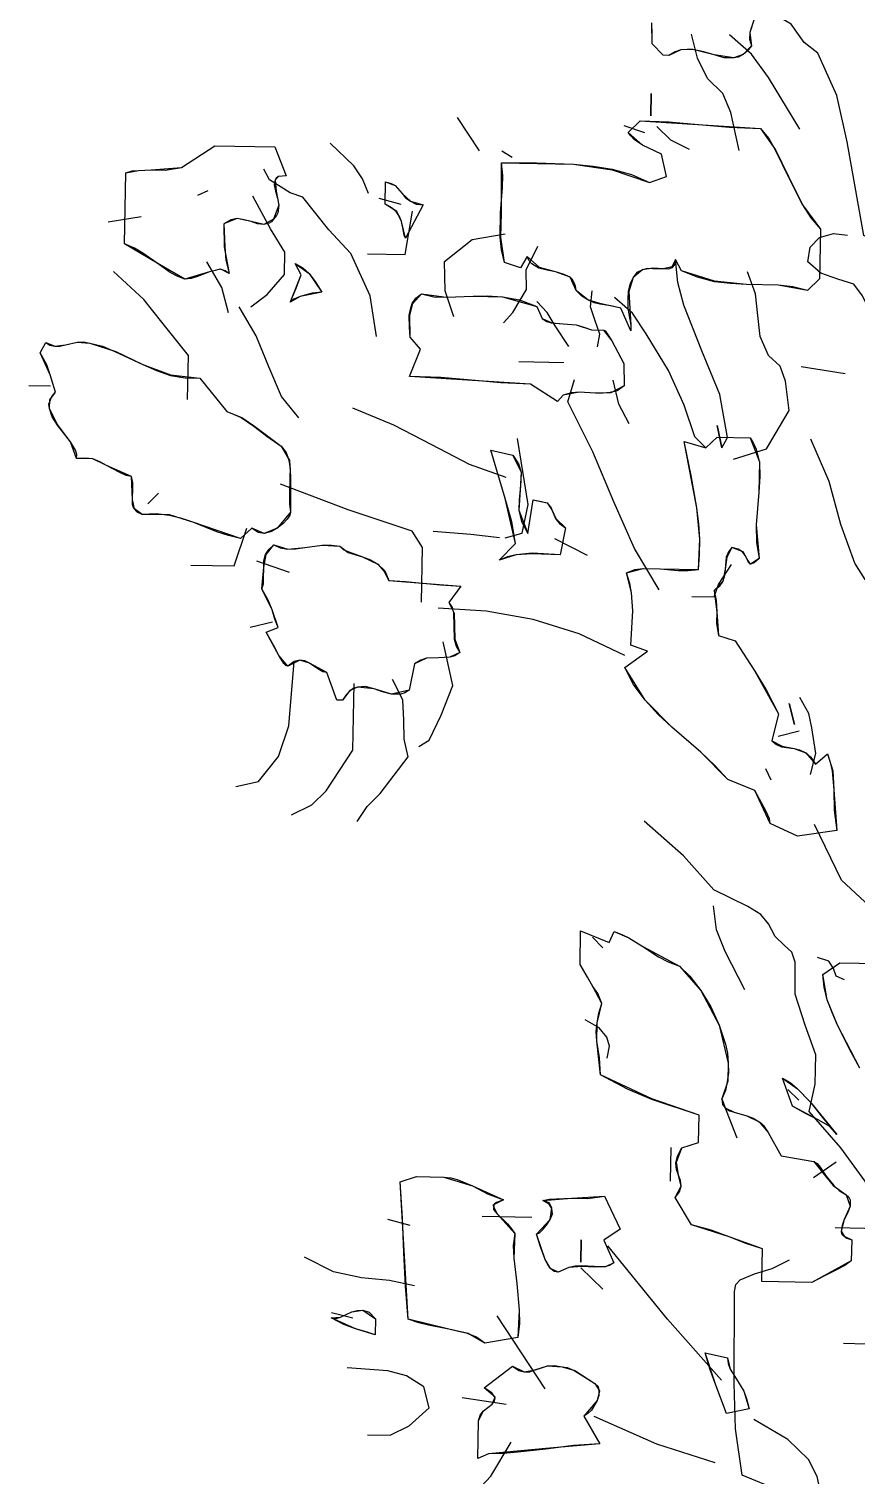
# Model space of a CAD drawing. Header units: millimetres. Extents: x 577 to 2337, y 236 to 943.
# Drawn here: x 819.724 to 820.103, y 710.247 to 710.91 of the extents above; entities that cross this region are included whole.
import ezdxf

# ---------------------------------------------------------------- set-up
doc = ezdxf.new("R2010")
doc.units = ezdxf.units.MM
doc.header["$LTSCALE"] = 0.01
doc.layers.add('06-Furn', color=4, linetype='Continuous')

# ---------------------------------------------------------------- blocks, each defined once
blk = doc.blocks.new('d2')
at = {"layer": '06-Furn', "color": 94, "linetype": 'Continuous'}
for points in [[(908.0045, 682.0616), (907.982, 682.085), (907.9823, 682.1051), (907.9813, 682.1281)], [(908.1865, 682.1215), (908.1819, 682.1086), (908.1817, 682.0943), (908.1857, 682.0813), (908.1769, 682.07), (908.1682, 682.063), (908.158, 682.0574), (908.1494, 682.0561), (908.1293, 682.0565), (908.1093, 682.0626), (908.0879, 682.0687), (908.065, 682.0734), (908.0535, 682.0736), (908.0406, 682.0725), (908.029, 682.0684), (908.016, 682.0614), (908.0045, 682.0616)], [(908.0045, 682.0616), (907.982, 682.085), (907.9813, 682.1281)], [(908.191, 682.1358), (908.1819, 682.1086), (908.1857, 682.0813), (908.1682, 682.063), (908.1494, 682.0561), (908.1093, 682.0626), (908.065, 682.0734), (908.0406, 682.0725), (908.016, 682.0614), (908.0045, 682.0616)], [(908.5957, 681.023), (908.5826, 681.2543), (908.5698, 681.4972), (908.5037, 681.5673), (908.5058, 681.6075), (908.4838, 681.6567), (908.4155, 681.6923), (908.3817, 681.8839), (908.3605, 681.979), (908.3218, 682.0659), (908.2935, 682.088), (908.2669, 682.1257), (908.2257, 682.1495), (908.1761, 682.1834)], [(908.1603, 681.8664), (908.143, 681.9443), (908.1265, 681.9833), (908.0955, 682.0141), (908.0748, 682.056), (908.0627, 682.105)], [(908.2845, 681.9101), (908.2205, 682.0161), (908.1854, 682.064), (908.1402, 682.1036)], [(907.9801, 681.9831), (907.9793, 681.9372), (907.9801, 681.9831)], [(907.9801, 681.9831), (907.9793, 681.9372), (907.9801, 681.9831)], [(907.6277, 681.8661), (907.583, 681.9344)], [(907.9382, 681.4972), (907.9175, 681.5435), (907.8975, 681.5482), (907.8746, 681.5515), (907.8632, 681.5546), (907.8504, 681.5606), (907.8376, 681.568), (907.8263, 681.5797), (907.825, 681.5883), (907.8223, 681.5956), (907.8181, 681.6028), (907.8139, 681.6072), (907.7996, 681.6132), (907.7839, 681.6178), (907.7668, 681.621), (907.7496, 681.6256), (907.7354, 681.6344), (907.7298, 681.6403), (907.7256, 681.649), (907.7123, 681.6263), (907.6795, 681.6369), (907.6728, 681.6629), (907.6704, 681.6887), (907.6713, 681.739), (907.6751, 681.7906), (907.6756, 681.815), (907.6732, 681.8409), (907.745, 681.841), (907.821, 681.8382), (907.8611, 681.8346), (907.8998, 681.8281), (907.9397, 681.8174), (907.9768, 681.8009), (908.0115, 681.8132), (908.0008, 681.8593), (907.9624, 681.8772), (907.9454, 681.889), (907.9383, 681.8963), (907.9327, 681.9036), (907.9576, 681.9275), (908.0164, 681.925), (908.0766, 681.9196), (908.1396, 681.9142), (908.2041, 681.9116), (908.221, 681.8911), (908.2349, 681.8665), (908.2612, 681.8115), (908.2903, 681.755), (908.3071, 681.7288), (908.3267, 681.7055), (908.3248, 681.6036), (908.3001, 681.5797), (908.27, 681.5874), (908.2399, 681.5908), (908.1754, 681.5919), (908.1424, 681.594), (908.1094, 681.5975), (908.0751, 681.6067), (908.0424, 681.6202), (908.0299, 681.6434), (908.0283, 681.6334), (908.0224, 681.6263), (908.0152, 681.6236), (908.0051, 681.6238), (907.9836, 681.6242), (907.9721, 681.6244), (907.962, 681.6217), (907.9504, 681.6162), (907.943, 681.6062), (907.9371, 681.5935), (907.9325, 681.5777), (907.9322, 681.562), (907.9319, 681.5433), (907.9384, 681.5087), (907.9382, 681.4972)], [(907.9382, 681.4972), (907.9175, 681.5435), (907.8746, 681.553), (907.8504, 681.5606), (907.8263, 681.5797), (907.8139, 681.6072), (907.7839, 681.6178), (907.7511, 681.627), (907.7256, 681.649), (907.7123, 681.6263), (907.6795, 681.6369), (907.6718, 681.6887), (907.6728, 681.739), (907.6732, 681.8409), (907.821, 681.8382), (907.8997, 681.8267), (907.9768, 681.8009), (908.0115, 681.8132), (908.0008, 681.8593), (907.9624, 681.8772), (907.9327, 681.9036), (907.9576, 681.9275), (908.2041, 681.9116), (908.2349, 681.868), (908.2612, 681.8129), (908.2903, 681.755), (908.3267, 681.7055), (908.3248, 681.6036), (908.3001, 681.5797), (908.2399, 681.5908), (908.1754, 681.5919), (908.1095, 681.5989), (908.0424, 681.6202), (908.0299, 681.6434), (908.0224, 681.6278), (908.0051, 681.6238), (907.9836, 681.6256), (907.962, 681.6217), (907.943, 681.6062), (907.9339, 681.5777), (907.9384, 681.5087), (907.9382, 681.4972)], [(907.9672, 681.903), (907.9243, 681.9167)], [(908.0584, 681.8683), (908.02, 681.8876), (907.9918, 681.9154)], [(907.4007, 681.7784), (907.3883, 681.8087), (907.3702, 681.8349), (907.3222, 681.8817)], [(907.0243, 681.6029), (907.0086, 681.6089), (906.9943, 681.6164), (906.9675, 681.6356), (906.9377, 681.6562), (906.9206, 681.6665), (906.9007, 681.6755), (906.9033, 681.8205), (906.9163, 681.8245), (906.9293, 681.8257), (906.9551, 681.8267), (906.9838, 681.8262), (907.017, 681.8313), (907.0852, 681.876), (907.2086, 681.8737), (907.232, 681.8145), (907.2162, 681.8133), (907.2118, 681.8105), (907.2089, 681.8063), (907.2072, 681.7963), (907.2099, 681.7833), (907.2139, 681.7689), (907.2165, 681.7545), (907.2148, 681.7387), (907.2118, 681.733), (907.2059, 681.7259), (907.2015, 681.7203), (907.1972, 681.7175), (907.1857, 681.7148), (907.1728, 681.7165), (907.1599, 681.721), (907.1456, 681.7242), (907.1313, 681.7273), (907.1183, 681.7247), (907.1038, 681.7163), (907.1059, 681.6689), (907.1082, 681.6416), (907.1149, 681.6142), (907.1064, 681.6201), (907.0964, 681.6231), (907.0863, 681.6205), (907.0748, 681.6178), (907.0502, 681.6082), (907.0372, 681.6041), (907.0243, 681.6029)], [(907.0243, 681.6029), (906.9675, 681.6356), (906.9007, 681.6755), (906.9033, 681.8205), (906.9293, 681.8257), (906.9551, 681.8267), (907.017, 681.8313), (907.0852, 681.876), (907.2086, 681.8737), (907.232, 681.8145), (907.2162, 681.8133), (907.2089, 681.8063), (907.2113, 681.7832), (907.2165, 681.7545), (907.2059, 681.7259), (907.1857, 681.7148), (907.1599, 681.721), (907.1313, 681.7273), (907.1038, 681.7163), (907.1044, 681.6689), (907.1149, 681.6142), (907.0978, 681.6231), (907.0748, 681.6178), (907.0243, 681.6029)], [(907.6949, 681.8519), (907.6736, 681.8653)], [(907.4169, 681.4852), (907.4041, 681.5687), (907.364, 681.6556), (907.319, 681.7038), (907.2656, 681.7708), (907.24, 681.7798), (907.1973, 681.8065), (907.1863, 681.8282)], [(907.4766, 681.6865), (907.4738, 681.6923), (907.4725, 681.701), (907.4685, 681.7212), (907.4644, 681.7312), (907.4574, 681.7414), (907.4475, 681.7488), (907.4347, 681.7562), (907.4356, 681.8022), (907.447, 681.7991), (907.4555, 681.7946), (907.4696, 681.7785), (907.4766, 681.7698), (907.4865, 681.7625), (907.4979, 681.7565), (907.5123, 681.7548), (907.4766, 681.6865)], [(907.4766, 681.6865), (907.4685, 681.7212), (907.4589, 681.7414), (907.4347, 681.7562), (907.4356, 681.8022), (907.4555, 681.7946), (907.4696, 681.7785), (907.4865, 681.7625), (907.5123, 681.7548), (907.4766, 681.6865)], [(907.0504, 681.7747), (907.0721, 681.7844)], [(907.1596, 681.5459), (907.1931, 681.5711), (907.2283, 681.6121), (907.2291, 681.658), (907.1999, 681.7059), (907.1637, 681.7726)], [(907.4678, 681.7556), (907.4221, 681.7679)], [(907.3985, 681.6549), (907.476, 681.6535), (907.4905, 681.7423)], [(906.8671, 681.7206), (906.9347, 681.7309)], [(907.5755, 681.5254), (907.5579, 681.5788), (907.5561, 681.6392), (907.6129, 681.6841), (907.6806, 681.6957)], [(908.5052, 681.0246), (908.4902, 681.1455), (908.4667, 681.2694), (908.4446, 681.3961), (908.4353, 681.5226), (908.4133, 681.5689), (908.395, 681.5923), (908.3622, 681.6029), (908.3279, 681.615), (908.3011, 681.6384), (908.306, 681.6685), (908.325, 681.6883), (908.3538, 681.6964), (908.3825, 681.693)], [(907.6772, 681.5135), (907.6963, 681.5347), (907.7244, 681.5815), (907.7237, 681.6218), (907.7476, 681.6701)], [(907.0298, 681.3559), (907.0315, 681.4463), (906.9767, 681.5148), (906.9402, 681.5614), (906.8781, 681.6185)], [(907.1134, 681.5338), (907.1, 681.5857), (907.0694, 681.638)], [(907.2402, 681.5559), (907.2416, 681.5587), (907.2522, 681.5844), (907.2627, 681.6115), (907.2502, 681.6347), (907.2659, 681.6258), (907.2786, 681.6141), (907.2912, 681.5981), (907.3051, 681.5762), (907.285, 681.5738), (907.2605, 681.567), (907.2475, 681.5615), (907.2402, 681.5559)], [(907.2402, 681.5559), (907.2416, 681.5587), (907.2627, 681.6115), (907.2502, 681.6347), (907.2786, 681.6141), (907.3051, 681.5762), (907.2605, 681.567), (907.2402, 681.5559)], [(908.1247, 681.2569), (908.1366, 681.2783), (908.121, 681.3662), (908.0839, 681.4558), (908.0468, 681.5498), (908.0348, 681.596), (908.0299, 681.6434)], [(908.1487, 681.2336), (908.2166, 681.2553), (908.2625, 681.3334), (908.255, 681.3938), (908.2441, 681.4242), (908.2201, 681.4461), (908.2035, 681.4852), (908.1986, 681.5283), (908.1937, 681.573), (908.1773, 681.6178)], [(907.7877, 681.3521), (907.7323, 681.3876), (907.6721, 681.3901), (907.6119, 681.3955), (907.5489, 681.401), (907.4843, 681.4036), (907.5069, 681.4592), (907.4857, 681.484), (907.4847, 681.5041), (907.4837, 681.5285), (907.4868, 681.5413), (907.4899, 681.5528), (907.4973, 681.5641), (907.5089, 681.5725), (907.5346, 681.5663), (907.5605, 681.5659), (907.6151, 681.5678), (907.6438, 681.5686), (907.6753, 681.5667), (907.7097, 681.5603), (907.7453, 681.5467), (907.7564, 681.5221), (907.7663, 681.5162), (907.7749, 681.5131), (907.7992, 681.5112), (907.8265, 681.5093), (907.8422, 681.5047), (907.8579, 681.4987), (907.8823, 681.4982), (907.8865, 681.4968), (907.8893, 681.4924), (907.8991, 681.4764), (907.9241, 681.43), (907.9246, 681.3841), (907.9101, 681.3743), (907.8957, 681.3703), (907.8813, 681.3691), (907.8656, 681.3693), (907.8325, 681.3714), (907.8168, 681.3702), (907.7994, 681.3648), (907.7877, 681.3521)], [(907.7877, 681.3521), (907.7323, 681.3876), (907.4843, 681.4036), (907.5069, 681.4592), (907.4857, 681.484), (907.4851, 681.5285), (907.4914, 681.5528), (907.5089, 681.5725), (907.5605, 681.5659), (907.6151, 681.5678), (907.6753, 681.5667), (907.7453, 681.5467), (907.7564, 681.5221), (907.7763, 681.5131), (907.7992, 681.5112), (907.8265, 681.5093), (907.8579, 681.4987), (907.8823, 681.4982), (907.8991, 681.4764), (907.9241, 681.43), (907.9246, 681.3841), (907.8972, 681.3702), (907.8656, 681.3693), (907.8325, 681.3714), (907.7994, 681.3648), (907.7877, 681.3521)], [(907.8113, 681.4651), (907.7833, 681.5072), (907.7666, 681.5348), (907.7455, 681.5567)], [(907.8701, 681.464), (907.8749, 681.4898), (907.8654, 681.5172), (907.8558, 681.5461), (907.8593, 681.5791)], [(908.0918, 681.2575), (908.0692, 681.2795), (908.0474, 681.3445), (908.0157, 681.4154), (907.9697, 681.4909), (907.9417, 681.533), (907.905, 681.5653)], [(907.2574, 681.3188), (907.2223, 681.3624), (907.1961, 681.4232), (907.17, 681.4868), (907.1352, 681.5463)], [(907.138, 681.0711), (907.1137, 681.0773), (907.0894, 681.0849), (907.0424, 681.1044), (907.0182, 681.1121), (906.9924, 681.1183), (906.9653, 681.1217), (906.9365, 681.1207), (906.9266, 681.1252), (906.9195, 681.1326), (906.9168, 681.1412), (906.917, 681.1512), (906.9174, 681.1742), (906.9176, 681.1857), (906.915, 681.1987), (906.9035, 681.2003), (906.8907, 681.2063), (906.8637, 681.2211), (906.8495, 681.2286), (906.8352, 681.2345), (906.8194, 681.2363), (906.8022, 681.2351), (906.8024, 681.2438), (906.7997, 681.2524), (906.7899, 681.2698), (906.7633, 681.3034), (906.7521, 681.3208), (906.7467, 681.3381), (906.7454, 681.3467), (906.7484, 681.3553), (906.7514, 681.3624), (906.7587, 681.3709), (906.7479, 681.407), (906.7411, 681.4272), (906.7272, 681.4519), (906.7391, 681.4732), (906.7476, 681.4673), (906.7576, 681.4657), (906.7676, 681.4655), (906.7792, 681.4682), (906.8037, 681.4734), (906.8166, 681.4746), (906.8295, 681.4715), (906.8552, 681.4653), (906.8809, 681.4548), (906.9378, 681.4279), (906.9663, 681.4159), (906.9948, 681.4053), (907.0249, 681.4005), (907.055, 681.4), (907.1098, 681.3314), (907.1254, 681.3255), (907.1396, 681.3194), (907.1652, 681.3017), (907.1921, 681.2812), (907.2218, 681.2605), (907.2317, 681.2474), (907.2371, 681.2316), (907.2397, 681.2143), (907.2394, 681.1971), (907.2387, 681.1611), (907.2384, 681.1425), (907.2409, 681.1252), (907.2394, 681.1195), (907.2335, 681.111), (907.2247, 681.1011), (907.2131, 681.0927), (907.2014, 681.0858), (907.187, 681.0817), (907.1741, 681.0834), (907.1614, 681.0922), (907.138, 681.0711)], [(907.138, 681.0711), (907.0424, 681.1044), (906.9924, 681.1197), (906.9365, 681.1207), (906.9209, 681.1325), (906.917, 681.1512), (906.915, 681.1987), (906.8637, 681.2211), (906.8352, 681.2345), (906.8022, 681.2351), (906.7899, 681.2698), (906.7633, 681.3048), (906.7467, 681.3381), (906.747, 681.3553), (906.7587, 681.3709), (906.7479, 681.407), (906.7272, 681.4519), (906.7391, 681.4732), (906.7576, 681.4657), (906.7792, 681.4682), (906.8037, 681.4734), (906.8295, 681.4715), (906.8823, 681.4547), (906.9378, 681.4279), (906.9949, 681.4068), (907.055, 681.4), (907.1098, 681.3314), (907.1411, 681.3194), (907.1666, 681.3017), (907.2218, 681.2605), (907.2385, 681.2315), (907.2408, 681.197), (907.2409, 681.1252), (907.2131, 681.0927), (907.187, 681.0817), (907.1614, 681.0922), (907.138, 681.0711)], [(907.7088, 681.434), (907.8007, 681.4323)], [(908.3773, 681.4088), (908.2872, 681.4234)], [(906.7045, 681.3848), (906.749, 681.384)], [(907.996, 680.9665), (907.9458, 681.0507), (907.9031, 681.1462), (907.8605, 681.2489), (907.8093, 681.3517), (907.823, 681.3974)], [(907.9347, 681.3064), (907.9139, 681.3469), (907.9019, 681.396)], [(907.6829, 681.1961), (907.6074, 681.2233), (907.5305, 681.2635), (907.4523, 681.3037), (907.3683, 681.3383)], [(908.1155, 681.3031), (908.1247, 681.2569), (908.1155, 681.3031)], [(908.1155, 681.3031), (908.1247, 681.2569), (908.1155, 681.3031)], [(907.6807, 681.0727), (907.7153, 681.0821), (907.7278, 681.1407), (907.7059, 681.2761)], [(908.2797, 680.4617), (908.2241, 680.4871), (908.2228, 680.4972), (908.2159, 680.5117), (908.1923, 680.5552), (908.1368, 680.5778), (908.11, 680.6069), (908.0818, 680.6333), (908.0224, 680.6846), (907.9942, 680.711), (907.9675, 680.7402), (907.9436, 680.7722), (907.9256, 680.807), (907.9722, 680.8406), (907.9379, 680.8527), (907.9421, 680.9229), (907.9399, 680.9603), (907.9359, 680.979), (907.9292, 681.0007), (907.9465, 681.0075), (907.9637, 681.0101), (907.9982, 681.0095), (908.0355, 681.0059), (908.0556, 681.0056), (908.0772, 681.008), (908.0791, 681.0382), (908.0797, 681.0697), (908.0774, 681.1014), (908.0737, 681.1344), (908.062, 681.2007), (908.0475, 681.2699), (908.0918, 681.2575), (908.1151, 681.2787), (908.1826, 681.2775), (908.1895, 681.2658), (908.195, 681.2542), (908.2017, 681.2268), (908.2026, 681.1981), (908.2006, 681.1666), (908.1951, 681.0992), (908.1958, 681.0633), (908.201, 681.0302), (908.1908, 681.0218), (908.1836, 681.019), (908.1793, 681.022), (908.1766, 681.0292), (908.1724, 681.0365), (908.1668, 681.0437), (908.1583, 681.0496), (908.1454, 681.0527), (908.1381, 681.0443), (908.1336, 681.0329), (908.1317, 681.0085), (908.13, 680.9956), (908.1269, 680.9842), (908.1196, 680.9728), (908.1093, 680.9644), (908.1133, 680.9442), (908.1143, 680.9213), (908.1139, 680.8969), (908.1177, 680.8724), (908.152, 680.8617), (908.1925, 680.7992), (908.2162, 680.76), (908.2411, 680.7122), (908.2272, 680.6565), (908.2371, 680.6491), (908.2471, 680.6446), (908.2729, 680.6413), (908.2843, 680.6382), (908.2971, 680.6322), (908.307, 680.6234), (908.3167, 680.6089), (908.3415, 680.63), (908.347, 680.6127), (908.351, 680.5954), (908.3545, 680.5566), (908.3553, 680.5149), (908.3602, 680.4732), (908.2797, 680.4617)], [(908.2797, 680.4617), (908.2241, 680.4871), (908.1923, 680.5552), (908.1368, 680.5778), (908.0818, 680.6333), (908.0224, 680.6846), (907.9675, 680.7402), (907.9256, 680.807), (907.9722, 680.8406), (907.9379, 680.8527), (907.9421, 680.9229), (907.9399, 680.9603), (907.9292, 681.0007), (907.9637, 681.0101), (907.9982, 681.0095), (908.0772, 681.008), (908.0797, 681.0697), (908.0737, 681.1344), (908.0475, 681.2699), (908.0918, 681.2575), (908.1151, 681.2787), (908.1826, 681.2775), (908.2017, 681.2283), (908.2006, 681.1666), (908.1951, 681.0992), (908.201, 681.0302), (908.1836, 681.019), (908.1766, 681.0292), (908.1683, 681.0437), (908.1454, 681.0527), (908.135, 681.0329), (908.1317, 681.0085), (908.1269, 680.9842), (908.1093, 680.9644), (908.1143, 680.9213), (908.1177, 680.8724), (908.152, 680.8617), (908.1925, 680.7992), (908.2411, 680.7122), (908.2272, 680.6565), (908.2486, 680.6461), (908.2729, 680.6413), (908.2971, 680.6322), (908.3167, 680.6089), (908.3415, 680.63), (908.3524, 680.5953), (908.3545, 680.5566), (908.3602, 680.4732), (908.2797, 680.4617)], [(908.6454, 680.6029), (908.5377, 680.7599), (908.4877, 680.8527), (908.448, 680.9582), (908.4184, 680.9875), (908.3975, 681.0208), (908.3688, 681.1003), (908.3446, 681.1883), (908.3074, 681.2752)], [(907.6684, 681.027), (907.702, 681.0608), (907.6942, 681.1055), (907.6807, 681.1531), (907.651, 681.2527), (907.6967, 681.2418), (907.7078, 681.2244), (907.7133, 681.207), (907.713, 681.1898), (907.7112, 681.1712), (907.7094, 681.1511), (907.709, 681.1296), (907.7143, 681.1065), (907.7268, 681.0819), (907.7381, 681.1506), (907.7552, 681.1474), (907.7667, 681.1443), (907.7738, 681.137), (907.7764, 681.1298), (907.7847, 681.111), (907.7918, 681.1023), (907.8045, 681.0934), (907.7935, 681.0376), (907.7361, 681.0401), (907.703, 681.0379), (907.6857, 681.0338), (907.6684, 681.027)], [(907.6684, 681.027), (907.702, 681.0608), (907.6807, 681.1531), (907.651, 681.2527), (907.6967, 681.2418), (907.7133, 681.207), (907.7112, 681.1712), (907.709, 681.1296), (907.7268, 681.0819), (907.7381, 681.1506), (907.7667, 681.1443), (907.7764, 681.1298), (907.7848, 681.1124), (907.8045, 681.0934), (907.7935, 681.0376), (907.7361, 681.0416), (907.703, 681.0379), (907.6684, 681.027)], [(907.5089, 680.9409), (907.5109, 681.0528), (907.49, 681.0862), (907.3587, 681.1302), (907.2204, 681.183)], [(906.9484, 681.1421), (906.9703, 681.1646)], [(907.0366, 681.017), (907.1255, 681.0154), (907.1513, 681.0924)], [(907.6692, 681.0729), (907.6105, 681.0797), (907.533, 681.0854)], [(907.3358, 680.7402), (907.3153, 680.7966), (907.3067, 680.7982), (907.2968, 680.8041), (907.2798, 680.8159), (907.2698, 680.8204), (907.2598, 680.822), (907.2483, 680.8193), (907.2351, 680.8095), (907.2309, 680.811), (907.2267, 680.8154), (907.2169, 680.8314), (907.2058, 680.8531), (907.1905, 680.8793), (907.2151, 680.8889), (907.2082, 680.9062), (907.2028, 680.925), (907.1946, 680.9452), (907.1821, 680.9684), (907.1851, 680.9784), (907.1853, 680.9884), (907.1857, 681.0128), (907.186, 681.0258), (907.1891, 681.0386), (907.1965, 681.0485), (907.2067, 681.0584), (907.2195, 681.0524), (907.2352, 681.0493), (907.2511, 681.0504), (907.2697, 681.0529), (907.3057, 681.058), (907.3244, 681.0577), (907.3416, 681.0559), (907.3487, 681.0486), (907.36, 681.0441), (907.3885, 681.0335), (907.4043, 681.0275), (907.4199, 681.0186), (907.4325, 681.004), (907.4422, 680.9852), (907.4766, 680.9831), (907.511, 680.9796), (907.5483, 680.9761), (907.5899, 680.9739), (907.5649, 680.9399), (907.5718, 680.9297), (907.5745, 680.9182), (907.5755, 680.8923), (907.5764, 680.865), (907.5805, 680.8506), (907.5874, 680.8375), (907.5772, 680.8306), (907.5671, 680.8279), (907.5441, 680.8269), (907.5197, 680.8258), (907.5081, 680.8218), (907.4951, 680.8148), (907.4841, 680.7605), (907.4753, 680.7549), (907.4667, 680.7522), (907.448, 680.7525), (907.4294, 680.7572), (907.4123, 680.7632), (907.3938, 680.7679), (907.3779, 680.7667), (907.3693, 680.764), (907.362, 680.7584), (907.3547, 680.7513), (907.3473, 680.74), (907.3358, 680.7402)], [(907.3358, 680.7402), (907.3153, 680.7966), (907.2798, 680.8159), (907.2598, 680.822), (907.2351, 680.8095), (907.2169, 680.8314), (907.1905, 680.8793), (907.2151, 680.8889), (907.2028, 680.925), (907.1821, 680.9684), (907.1857, 681.0128), (907.1905, 681.0386), (907.2067, 681.0584), (907.2352, 681.0493), (907.2697, 681.0529), (907.3057, 681.058), (907.3416, 681.0559), (907.3585, 681.0427), (907.3885, 681.0335), (907.4199, 681.0186), (907.434, 681.0054), (907.4422, 680.9852), (907.5899, 680.9739), (907.5649, 680.9399), (907.5759, 680.9182), (907.5769, 680.8923), (907.5778, 680.865), (907.5874, 680.8375), (907.5671, 680.8279), (907.5441, 680.8269), (907.5197, 680.8258), (907.4951, 680.8148), (907.4841, 680.7605), (907.448, 680.7525), (907.4123, 680.7632), (907.3779, 680.7667), (907.362, 680.7599), (907.3473, 680.74), (907.3358, 680.7402)], [(907.8494, 681.0366), (907.7825, 681.0709)], [(907.2386, 681.0018), (907.1716, 681.0246)], [(908.0632, 680.9523), (908.1091, 680.9515), (908.1182, 680.9772), (908.1448, 681.0183)], [(907.9261, 680.8314), (907.8322, 680.8761), (907.7379, 680.9051), (907.642, 680.9226), (907.5431, 680.9288)], [(907.1577, 680.8899), (907.2038, 680.9005)], [(907.5035, 680.6453), (907.5252, 680.6578), (907.5492, 680.709), (907.5732, 680.7704), (907.5533, 680.8597)], [(907.1287, 680.5631), (907.1748, 680.5737), (907.216, 680.6247), (907.2373, 680.6874), (907.2483, 680.8193)], [(907.2425, 680.505), (907.2845, 680.5258), (907.3137, 680.554), (907.3684, 680.6377), (907.3709, 680.774)], [(907.3772, 680.4911), (907.3979, 680.5223), (907.4242, 680.5491), (907.4816, 680.6241), (907.4736, 680.6602), (907.4729, 680.699), (907.4708, 680.7406), (907.45, 680.7826)], [(908.2738, 680.6901), (908.263, 680.7334), (908.2738, 680.6901)], [(908.2738, 680.6901), (908.263, 680.7334), (908.2738, 680.6901)], [(908.3063, 680.5875), (908.3171, 680.6305), (908.3095, 680.6837), (908.3029, 680.7125), (908.2848, 680.7458)], [(908.2403, 680.6663), (908.2836, 680.677)], [(908.2258, 680.5761), (908.2147, 680.5993)], [(908.4878, 679.3612), (908.4423, 679.3864), (908.4472, 679.415), (908.4576, 679.4363), (908.4901, 679.4874), (908.5166, 679.5228), (908.5348, 679.5756), (908.4287, 679.7398), (908.3684, 679.8227), (908.3038, 679.8971), (908.3163, 679.9529), (908.3174, 680.0131), (908.2955, 680.0738), (908.2751, 680.1373), (908.2749, 680.2034), (908.2681, 680.2236), (908.2526, 680.2383), (908.2343, 680.2558), (908.2204, 680.2819), (908.2049, 680.3009), (908.1779, 680.3171), (908.1082, 680.3514), (908.0463, 680.4214), (907.9658, 680.4918)], [(908.5568, 680.1523), (908.5206, 680.2161), (908.4758, 680.2729), (908.3699, 680.3711), (908.3145, 680.4855)], [(908.1719, 680.1465), (908.1318, 680.2247), (908.1139, 680.2695), (908.1076, 680.3184)], [(908.207, 679.5486), (908.2082, 679.616), (908.174, 679.6267), (908.1398, 679.6403), (908.1027, 679.6539), (908.0627, 679.6646), (908.0293, 679.7212), (908.0381, 679.7326), (908.0411, 679.744), (908.0399, 679.7555), (908.0359, 679.767), (908.0317, 679.7786), (908.0305, 679.7915), (908.0337, 679.8059), (908.0426, 679.8229), (908.0772, 679.8338), (908.0783, 679.8898), (907.9812, 679.9216), (907.9314, 679.9427), (907.8759, 679.9724), (907.8737, 680.0069), (907.8686, 680.0414), (907.8675, 680.0601), (907.8692, 680.0788), (907.8725, 680.0988), (907.8786, 680.1188), (907.8703, 680.139), (907.8605, 680.1535), (907.8494, 680.1724), (907.8341, 680.1985), (907.8354, 680.2674), (907.8938, 680.2434), (907.9042, 680.2661), (907.9199, 680.2601), (907.9342, 680.2527), (907.9625, 680.235), (907.9952, 680.2143), (908.0151, 680.2038), (908.0379, 680.1948), (908.0591, 680.1743), (908.0815, 680.1452), (908.1024, 680.1118), (908.119, 680.0742), (908.1326, 680.0352), (908.1366, 680.0164), (908.1376, 679.9963), (908.1387, 679.9762), (908.1355, 679.9576), (908.1323, 679.9405), (908.1248, 679.9234), (908.1261, 679.9118), (908.1316, 679.9045), (908.1402, 679.8987), (908.1501, 679.8956), (908.1759, 679.888), (908.1887, 679.8834), (908.2015, 679.876), (908.2057, 679.8731), (908.21, 679.8686), (908.2198, 679.8541), (908.2461, 679.8063), (908.3134, 679.795), (908.3205, 679.7906), (908.3261, 679.7833), (908.3387, 679.7644), (908.3542, 679.7455), (908.3654, 679.7352), (908.3796, 679.7263), (908.3853, 679.7219), (908.388, 679.7161), (908.3878, 679.7032), (908.3833, 679.6904), (908.3758, 679.6761), (908.3713, 679.6633), (908.3696, 679.6504), (908.371, 679.6461), (908.3752, 679.6417), (908.3809, 679.6373), (908.3909, 679.6342), (908.3901, 679.5912), (908.377, 679.5814), (908.3582, 679.5717), (908.335, 679.5606), (908.3089, 679.5467), (908.207, 679.5486)], [(908.207, 679.5486), (908.2082, 679.616), (908.1398, 679.6403), (908.0627, 679.6646), (908.0293, 679.7212), (908.0411, 679.744), (908.0359, 679.767), (908.032, 679.793), (908.0426, 679.8229), (908.0772, 679.8338), (908.0783, 679.8898), (907.9812, 679.9231), (907.8759, 679.9724), (907.8686, 680.0414), (907.8692, 680.0788), (907.8786, 680.1188), (907.8605, 680.1535), (907.8341, 680.1985), (907.8354, 680.2674), (907.8938, 680.2434), (907.9042, 680.2661), (907.9342, 680.2527), (907.9625, 680.235), (908.0379, 680.1948), (908.0815, 680.1452), (908.119, 680.0742), (908.1376, 679.9963), (908.1369, 679.959), (908.1248, 679.9234), (908.1316, 679.9045), (908.1501, 679.8956), (908.1759, 679.888), (908.2015, 679.876), (908.2198, 679.8541), (908.2461, 679.8063), (908.3134, 679.795), (908.3373, 679.7644), (908.3527, 679.7455), (908.3796, 679.7263), (908.3878, 679.7032), (908.3758, 679.6761), (908.3696, 679.6518), (908.3752, 679.6417), (908.3909, 679.6342), (908.3901, 679.5912), (908.3089, 679.5467), (908.207, 679.5486)], [(907.8807, 680.2322), (907.8596, 680.2541)], [(908.3762, 680.1671), (908.3591, 680.1746), (908.3536, 680.1905), (908.3438, 680.205), (908.321, 680.2126)], [(908.4073, 679.9857), (908.3865, 680.0248), (908.3616, 680.0741), (908.3506, 680.1001), (908.341, 680.1261), (908.3343, 680.1521), (908.3319, 680.1779), (908.3668, 680.2017), (908.5246, 680.1988)], [(908.4073, 679.9857), (908.3616, 680.0741), (908.341, 680.1261), (908.3319, 680.1779), (908.3668, 680.2017), (908.5246, 680.1988)], [(907.8894, 680.0066), (907.8942, 680.0309), (907.8888, 680.0496), (907.8734, 680.0686), (907.8449, 680.0849)], [(908.3477, 679.8647), (908.3463, 679.8662), (908.3235, 679.8795), (908.2965, 679.8929), (908.2695, 679.9078), (908.249, 679.9656), (908.2647, 679.9567), (908.2788, 679.945), (908.3056, 679.9172), (908.3308, 679.8851), (908.3477, 679.8647)], [(908.3604, 679.8501), (908.3463, 679.8662), (908.3235, 679.8795), (908.2695, 679.9078), (908.249, 679.9656), (908.2802, 679.9435), (908.3056, 679.9172), (908.3604, 679.8501)], [(908.2827, 679.9205), (908.2601, 679.9424)], [(908.1564, 679.8424), (908.1248, 679.9234)], [(908.0198, 679.7544), (908.0211, 679.8233)], [(908.3128, 679.762), (908.3593, 679.7942)], [(907.6391, 679.4226), (907.6221, 679.4344), (907.6036, 679.4419), (907.5849, 679.4466), (907.565, 679.4512), (907.5235, 679.4592), (907.5034, 679.4638), (907.4821, 679.4714), (907.4761, 679.5389), (907.4731, 679.6079), (907.47, 679.6783), (907.4657, 679.7531), (907.4989, 679.7639), (907.5548, 679.7629), (907.5692, 679.7612), (907.582, 679.7581), (907.6134, 679.7446), (907.6447, 679.7282), (907.6774, 679.7162), (907.663, 679.7107), (907.6586, 679.7079), (907.6572, 679.7051), (907.657, 679.6964), (907.664, 679.6877), (907.6852, 679.6672), (907.6936, 679.657), (907.7006, 679.6468), (907.6973, 679.6225), (907.6982, 679.5966), (907.7045, 679.5448), (907.7092, 679.4902), (907.7101, 679.4629), (907.7067, 679.4343), (907.6391, 679.4226)], [(907.6391, 679.4226), (907.605, 679.4419), (907.565, 679.4512), (907.4821, 679.4714), (907.4657, 679.7531), (907.4989, 679.7639), (907.5548, 679.7629), (907.6134, 679.7446), (907.6774, 679.7162), (907.6557, 679.7051), (907.664, 679.6877), (907.7006, 679.6468), (907.6982, 679.5966), (907.7045, 679.5448), (907.7092, 679.4902), (907.7067, 679.4343), (907.6391, 679.4226)], [(907.7896, 679.5677), (907.781, 679.5693), (907.7739, 679.5751), (907.7683, 679.5839), (907.7628, 679.5941), (907.7532, 679.62), (907.7451, 679.646), (907.7509, 679.6488), (907.7582, 679.6558), (907.7655, 679.6643), (907.7729, 679.6757), (907.7774, 679.6871), (907.7762, 679.6986), (907.7706, 679.7073), (907.7578, 679.7147), (907.7708, 679.7173), (907.7851, 679.7185), (907.8167, 679.7194), (907.8498, 679.7188), (907.8843, 679.7239), (907.9161, 679.6558), (907.8826, 679.6335), (907.9034, 679.5871), (907.8946, 679.5816), (907.8845, 679.5789), (907.863, 679.5793), (907.8372, 679.5812), (907.8243, 679.58), (907.8113, 679.5773), (907.7896, 679.5677)], [(907.7896, 679.5677), (907.7739, 679.5751), (907.7628, 679.5941), (907.7451, 679.646), (907.7729, 679.6757), (907.7762, 679.7), (907.7706, 679.7102), (907.7578, 679.7147), (907.8167, 679.7194), (907.8843, 679.7239), (907.9161, 679.6558), (907.8826, 679.6335), (907.9034, 679.5871), (907.886, 679.5789), (907.863, 679.5779), (907.8386, 679.5797), (907.8113, 679.5773), (907.7896, 679.5677)], [(907.4856, 679.6637), (907.4399, 679.676)], [(907.6338, 679.6825), (907.7356, 679.6806)], [(908.3569, 679.6593), (908.4473, 679.6576)], [(907.8367, 679.6343), (907.8359, 679.5884), (907.8367, 679.6343)], [(907.8367, 679.6343), (907.8359, 679.5884), (907.8367, 679.6343)], [(908.1243, 679.3463), (908.0132, 679.4717), (907.8911, 679.6218)], [(907.4948, 679.5401), (907.4433, 679.5511), (907.386, 679.5564), (907.3288, 679.5689), (907.269, 679.5987)], [(907.8808, 679.533), (907.8357, 679.5769)], [(908.3008, 679.1062), (908.2422, 679.1202), (908.1667, 679.1517), (908.1527, 679.2467), (908.15, 679.34), (908.1506, 679.5281), (908.1537, 679.5424), (908.1626, 679.5523), (908.1915, 679.5646), (908.2276, 679.5755), (908.2638, 679.5935)], [(907.414, 679.4396), (907.3954, 679.4457), (907.374, 679.4518), (907.3498, 679.4609), (907.3242, 679.4743), (907.3342, 679.4727), (907.3429, 679.4754), (907.3661, 679.4864), (907.3776, 679.4891), (907.3891, 679.4903), (907.4019, 679.4858), (907.4146, 679.4726), (907.414, 679.4396)], [(907.414, 679.4396), (907.374, 679.4518), (907.3242, 679.4743), (907.3429, 679.4754), (907.3661, 679.4864), (907.3891, 679.4903), (907.4146, 679.4726), (907.414, 679.4396)], [(907.3687, 679.4735), (907.3244, 679.4843)], [(907.7623, 679.3285), (907.6645, 679.4781)], [(908.3741, 679.4221), (908.42, 679.4213)], [(908.1346, 679.2786), (908.1127, 679.3364), (908.1004, 679.3696), (908.0909, 679.4029), (908.1366, 679.392), (908.1379, 679.3805), (908.142, 679.3689), (908.1545, 679.3486), (908.1699, 679.3239), (908.1753, 679.308), (908.1807, 679.2878), (908.1346, 679.2786)], [(908.1346, 679.2786), (908.1127, 679.3364), (908.0909, 679.4029), (908.1366, 679.392), (908.142, 679.3689), (908.1545, 679.3486), (908.1699, 679.3239), (908.1807, 679.2878), (908.1346, 679.2786)], [(907.3988, 679.2346), (907.4447, 679.2338), (907.4838, 679.2532), (907.5247, 679.2897), (907.514, 679.333), (907.4785, 679.3552), (907.4399, 679.3659), (907.3568, 679.3718)], [(907.6247, 679.186), (907.6261, 679.2635), (907.6292, 679.2749), (907.6365, 679.2834), (907.654, 679.2974), (907.6584, 679.3031), (907.66, 679.3102), (907.653, 679.3204), (907.6374, 679.3308), (907.6956, 679.3756), (907.7084, 679.3667), (907.7198, 679.3637), (907.7313, 679.3635), (907.7415, 679.3676), (907.7674, 679.3757), (907.7818, 679.3769), (907.7976, 679.3738), (907.8075, 679.3722), (907.8218, 679.3661), (907.8417, 679.3543), (907.8644, 679.3395), (907.8715, 679.3337), (907.8727, 679.325), (907.8725, 679.315), (907.8695, 679.305), (907.8576, 679.2851), (907.8503, 679.2781), (907.8416, 679.2725), (907.875, 679.2159), (907.8204, 679.2126), (907.7643, 679.205), (907.7067, 679.1988), (907.6766, 679.1965), (907.6464, 679.1956), (907.6247, 679.186)], [(907.6247, 679.186), (907.6261, 679.2635), (907.6365, 679.2834), (907.654, 679.2974), (907.66, 679.3116), (907.6374, 679.3308), (907.6956, 679.3756), (907.7198, 679.3637), (907.7429, 679.3676), (907.7674, 679.3757), (907.7976, 679.3738), (907.8232, 679.3661), (907.8644, 679.3395), (907.8742, 679.325), (907.8695, 679.305), (907.8416, 679.2725), (907.875, 679.2159), (907.7643, 679.2064), (907.6464, 679.1956), (907.6247, 679.186)], [(907.6827, 679.2969), (907.5925, 679.3101)], [(908.1112, 679.1771), (907.9913, 679.2152), (907.8632, 679.2721)], [(908.3457, 679.048), (908.3347, 679.0769), (908.3282, 679.1114), (908.3203, 679.1489), (908.3023, 679.1837), (908.2599, 679.2247), (908.1903, 679.2661)], [(907.5425, 679.0855), (907.6118, 679.1073), (907.6513, 679.1496), (907.6928, 679.2192)]]:
    blk.add_lwpolyline(points, dxfattribs=at)

msp = doc.modelspace()

# ---------------------------------------------------------------- block references
at = {"layer": '06-Furn', "color": 5, "xscale": 0.2235883993332507, "yscale": 0.2235883993332507, "zscale": 0.2235883993332507}
msp.add_blockref('d2', (616.99512, 558.39655), dxfattribs=at)

doc.saveas('drawing.dxf')
